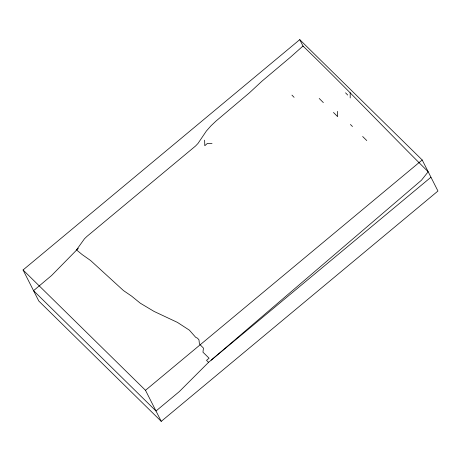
<?xml version="1.0" encoding="UTF-8"?>
<svg xmlns="http://www.w3.org/2000/svg" width="461" height="461" viewBox="0 0 461 461"><rect width="100%" height="100%" fill="white"/><g stroke="black" fill="none" stroke-linecap="round" stroke-linejoin="round"><path stroke-width="0.69" d="M430.949 177.226L208.562 362.34L179.277 391.625L155.991 411.005L33.549 290.672L51.592 275.511L75.863 250.801L84.472 238.775L86.927 236.43L195.562 146.004L197.971 143.48L206.367 131.028L211.034 125.767L216.019 121.053L249.459 92.788L261.969 81.171L290.315 57.308L302.992 46.025C345.548 87.129 386.197 130.083 428.177 171.757L421.452 180.228L211.121 360.208M23.05 269.973L299.754 39.646L422.201 159.979L437.95 191.027L161.246 421.354L38.799 301.021L23.05 269.973L145.492 390.306L161.246 421.354M78.335 248.491L76.566 249.96L82.156 254.57L90.592 260.511L123.502 290.586L131.581 296.106L140.282 303.188L154.043 311.411L177.439 322.4L189.373 330.162L195.706 337.337L197.515 338.195L198.968 339.878L199.429 344.01L203.434 348.09L202.961 352.187L209.081 358.203L206.516 360.335L208.562 362.34M145.492 390.306L422.201 159.979M212.031 143.411L207.335 143.446L204.799 145.722L204.644 140.161M366.76 140.553L362.657 136.496M323.351 102.601L319.208 98.458M350.418 124.464L352.475 126.516M333.476 112.467L337.636 116.639L337.619 111.349M291.946 95.122L294.089 97.329M345.56 92.828L347.709 95.047M299.754 39.646L303.292 46.619M350.193 92.673L350.193 97.934"/></g></svg>
